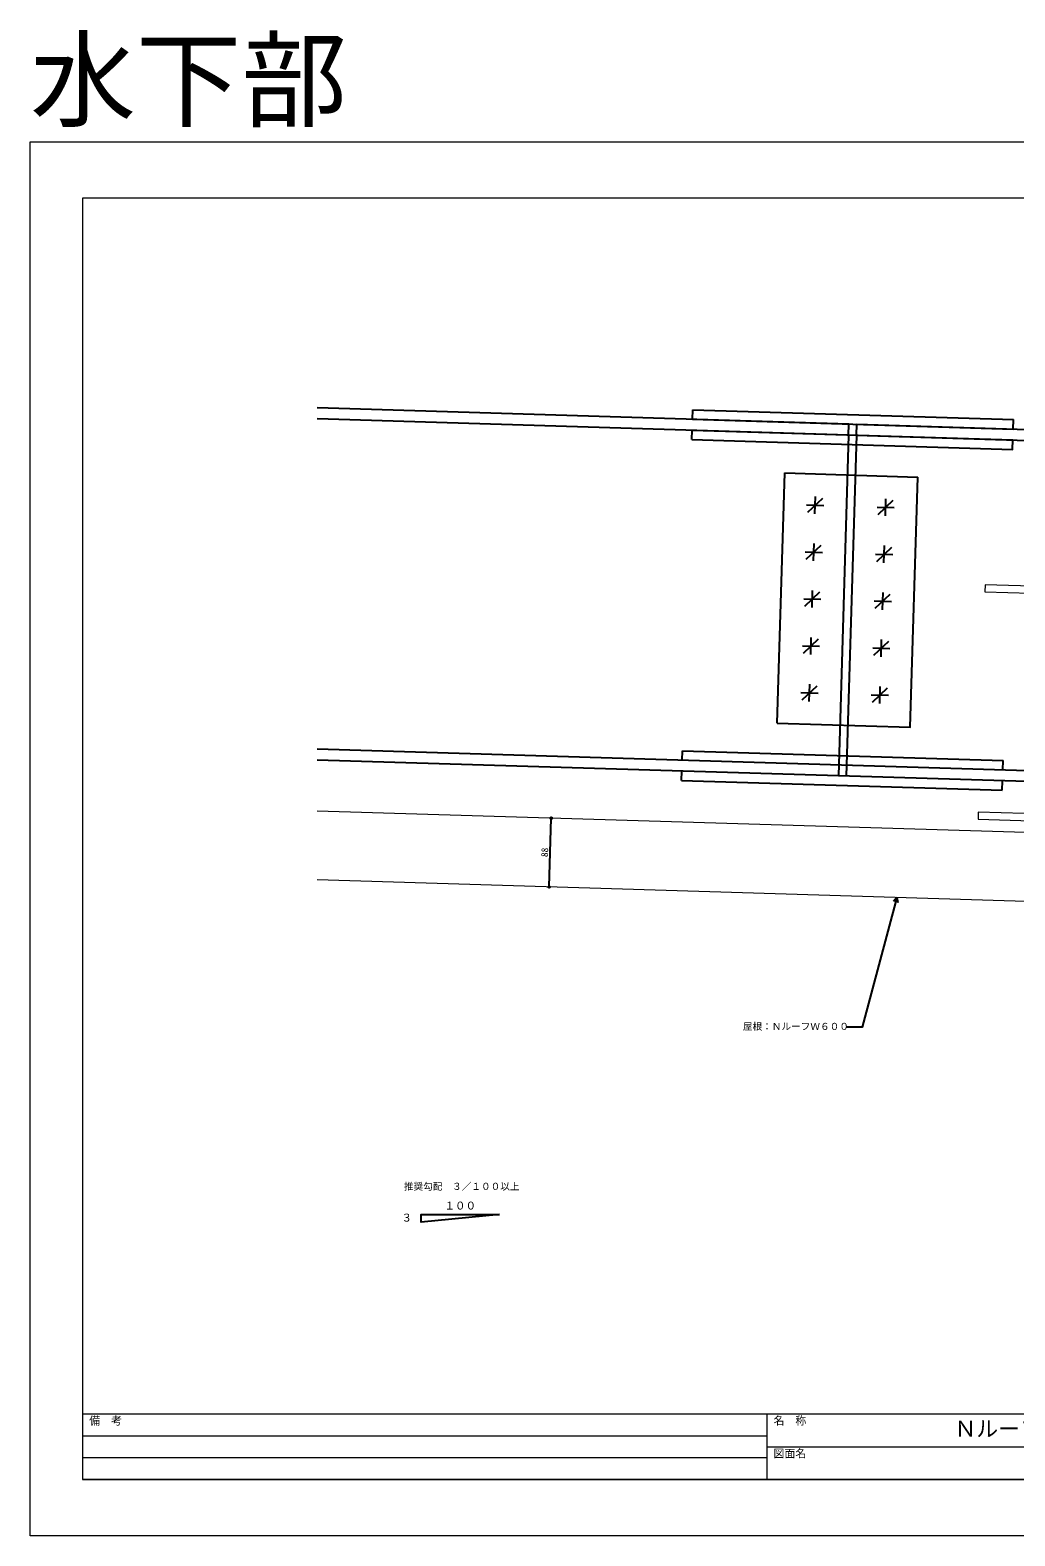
# Model space of a CAD drawing. Units: millimetres, scale not verified. Extents: x -1262 to 1258, y -891 to 1034.
# Drawn here: x -1262 to -3, y -891 to 1034 of the extents above; entities that cross this region are included whole.
import ezdxf
from ezdxf.enums import TextEntityAlignment as Align

# ---------------------------------------------------------------- set-up
doc = ezdxf.new("R2010")
doc.units = ezdxf.units.MM
doc.header["$LTSCALE"] = 3
for name, color, linetype, lineweight in [('0-0_補助1', 4, 'Continuous', 5), ('0-4_寸法線1', 5, 'Continuous', 25), ('0-6_名称1', 5, 'Continuous', 25), ('0-B_屋根1', 6, 'Continuous', 20), ('4-2_H鋼1', 2, 'Continuous', 18), ('4-3_H鋼2', 12, 'Continuous', 25), ('5-B_枠2', 4, 'Continuous', 5)]:
    doc.layers.add(name, color=color, linetype=linetype, lineweight=lineweight)
doc.layers.add('D-C_補助線1', color=4, linetype='Continuous')
doc.styles.add('Arial', font='')
doc.styles.add('ＭＳ ゴシック', font='')
doc.styles.get('Arial').set_extended_font_data('Arial')
doc.styles.get('ＭＳ ゴシック').set_extended_font_data('MS Gothic')

msp = doc.modelspace()

# ---------------------------------------------------------------- linework, layer by layer
at = {"layer": '0-0_補助1'}
for p, q in [((-1194.647, -735), (1191.647, -735)), ((-320.3, -735), (-320.3, -819)), ((-1194.647, -763), (-320.3, -763)), ((-320.3, -777), (651.647, -777)), ((-1194.647, -791), (-320.3, -791)), ((1191.647, -819), (-1194.647, -819)), ((-1194.647, -819), (1191.647, -819))]:
    msp.add_line(p, q, dxfattribs=at)
msp.add_lwpolyline([(1191.647, -819), (1191.647, 819), (-1194.647, 819), (-1194.647, -819)], dxfattribs=at)
at = {"layer": '0-4_寸法線1'}
msp.add_line((-598.309, -61.447), (-595.648, 26.513), dxfattribs=at)
msp.add_lwpolyline([(-661.907, -480.021), (-761.907, -490.021), (-761.907, -480.021)], close=True, dxfattribs=at)
for centre in [(-595.648, 26.513), (-598.309, -61.447)]:
    msp.add_circle(centre, 1.05, dxfattribs=at)
at = {"layer": '0-6_名称1'}
for q in [(-158.393, -79.906), (-152.598, -81.459)]:
    msp.add_line((-153.943, -74.887), q, dxfattribs=at)
msp.add_lwpolyline([(-153.943, -74.887), (-198.417, -240.866), (-218.73, -240.866)], dxfattribs=at)
at = {"layer": '0-B_屋根1'}
for p, q in [((299.817, -0.571), (-894.647, 35.556)), ((297.157, -88.531), (-894.647, -52.484))]:
    msp.add_line(p, q, dxfattribs=at)
at = {"layer": '4-2_H鋼1'}
for points in [[(108.736, 320.352), (-41.195, 324.887), (-41.467, 315.891), (17.256, 314.115)], [(8.731, 32.244), (-49.993, 34.02), (-50.265, 25.024), (99.667, 20.489), (99.939, 29.485), (41.216, 31.261)]]:
    msp.add_lwpolyline(points, dxfattribs=at)
at = {"layer": '4-3_H鋼2'}
for p, q in [((-215.178, 530.24), (-894.647, 550.792)), ((-415.087, 536.287), (-414.724, 548.281)), ((-414.724, 548.281), (-4.912, 535.886)), ((-215.602, 516.247), (-894.647, 536.785)), ((-215.602, 516.247), (-894.647, 536.785)), ((-415.873, 510.299), (-415.51, 522.293)), ((-415.873, 510.299), (-415.51, 522.293)), ((-415.51, 522.293), (-5.698, 509.898)), ((-415.51, 522.293), (-5.698, 509.898)), ((-215.602, 516.247), (-215.178, 530.24)), ((-205.606, 515.945), (-205.183, 529.938)), ((-205.183, 529.938), (619.817, 504.985)), ((-215.602, 516.247), (-228.783, 80.446)), ((-205.606, 515.945), (-218.787, 80.144)), ((-205.606, 515.945), (619.817, 490.979)), ((-205.606, 515.945), (619.817, 490.979)), ((-306.781, 147.835), (-297.107, 467.689)), ((-306.781, 147.835), (-297.107, 467.689)), ((-297.107, 467.689), (-127.185, 462.549)), ((-297.107, 467.689), (-127.185, 462.549)), ((-269.329, 426.83), (-247.339, 426.165)), ((-267.947, 417.449), (-248.724, 435.544)), ((-258.667, 415.503), (-258.002, 437.493)), ((-179.371, 424.109), (-157.381, 423.444)), ((-177.989, 414.728), (-158.765, 432.823)), ((-168.708, 412.782), (-168.043, 434.772)), ((-271.143, 366.858), (-249.153, 366.193)), ((-269.761, 357.477), (-250.537, 375.572)), ((-260.481, 355.53), (-259.816, 377.52)), ((-179.802, 354.756), (-160.579, 372.851)), ((-170.522, 352.809), (-169.857, 374.799)), ((-181.184, 364.137), (-159.195, 363.472)), ((-271.575, 297.504), (-252.351, 315.599)), ((-262.295, 295.558), (-261.63, 317.548)), ((-181.616, 294.783), (-162.393, 312.878)), ((-172.336, 292.837), (-171.671, 314.827)), ((-272.957, 306.885), (-250.967, 306.22)), ((-182.998, 304.164), (-161.008, 303.499)), ((-273.389, 237.532), (-254.165, 255.627)), ((-264.109, 235.585), (-263.444, 257.575)), ((-183.43, 234.811), (-164.206, 252.906)), ((-174.15, 232.864), (-173.485, 254.854)), ((-274.771, 246.913), (-252.781, 246.247)), ((-184.812, 244.192), (-162.822, 243.527)), ((-275.203, 177.559), (-255.979, 195.654)), ((-265.923, 175.612), (-265.258, 197.602)), ((-185.244, 174.838), (-166.02, 192.933)), ((-175.964, 172.892), (-175.299, 194.882)), ((-276.585, 186.94), (-254.595, 186.275)), ((-186.626, 184.219), (-164.636, 183.554)), ((594.817, 69.542), (-894.647, 114.592)), ((594.817, 55.536), (-894.647, 100.586)), ((-428.268, 100.486), (-427.905, 112.481)), ((-428.268, 100.486), (-427.905, 112.481)), ((-427.905, 112.481), (-18.093, 100.086)), ((-18.456, 88.091), (-18.093, 100.086)), ((-18.456, 88.091), (-18.093, 100.086)), ((-429.054, 74.498), (-428.691, 86.493)), ((-429.054, 74.498), (-19.242, 62.103)), ((-19.242, 62.103), (-18.879, 74.097))]:
    msp.add_line(p, q, dxfattribs=at)
for points in [[(-415.087, 536.287), (-5.274, 523.892), (-4.912, 535.886)], [(-415.873, 510.299), (-6.06, 497.904), (-5.698, 509.898)], [(-415.873, 510.299), (-6.06, 497.904), (-5.698, 509.898)], [(-306.781, 147.835), (-136.859, 142.696), (-127.185, 462.549)], [(-306.781, 147.835), (-136.859, 142.696), (-127.185, 462.549)]]:
    msp.add_lwpolyline(points, dxfattribs=at)
at = {"layer": '5-B_枠2'}
msp.add_lwpolyline([(-1261.5, 891), (1258.5, 891), (1258.5, -891), (-1261.5, -891)], close=True, dxfattribs=at)

# ---------------------------------------------------------------- texts
at = {"layer": '0-0_補助1', "style": 'Arial'}
for s, height, p in [('備\u3000考', 10.23, (-1185.974, -751.913)), ('名\u3000称', 10.23, (-311.626, -751.913)), ('Ｎルーフ\u3000Ｗ６００\u3000重ね折板', 20.45, (-80.326, -770.295)), ('図面名', 10.23, (-311.626, -793.913))]:
    msp.add_text(s, height=height, dxfattribs=at).set_placement(p, align=Align.BOTTOM_LEFT)
at = {"layer": '0-4_寸法線1', "style": 'ＭＳ ゴシック'}
msp.add_text('88', height=8.798, rotation=88.268, dxfattribs=at).set_placement((-597.16, -23.465), align=Align.BOTTOM_LEFT)
for s, height, p in [('推奨勾配\u3000３／１００以上', 8.798, (-783.907, -451.321)), ('３', 9.897, (-787.029, -492.215)), ('１００', 9.897, (-732.157, -476.821))]:
    msp.add_text(s, height=height, dxfattribs=at).set_placement(p, align=Align.BOTTOM_LEFT)
at = {"layer": '0-6_名称1', "style": 'ＭＳ ゴシック'}
msp.add_text('屋根：ＮルーフＷ６００', height=8.798, dxfattribs=at).set_placement((-350.73, -246.866), align=Align.BOTTOM_LEFT)
at = {"layer": 'D-C_補助線1', "style": 'ＭＳ ゴシック'}
msp.add_text('水下部', height=98.97, dxfattribs=at).set_placement((-1261.5, 891), align=Align.BOTTOM_LEFT)

doc.saveas('drawing.dxf')
